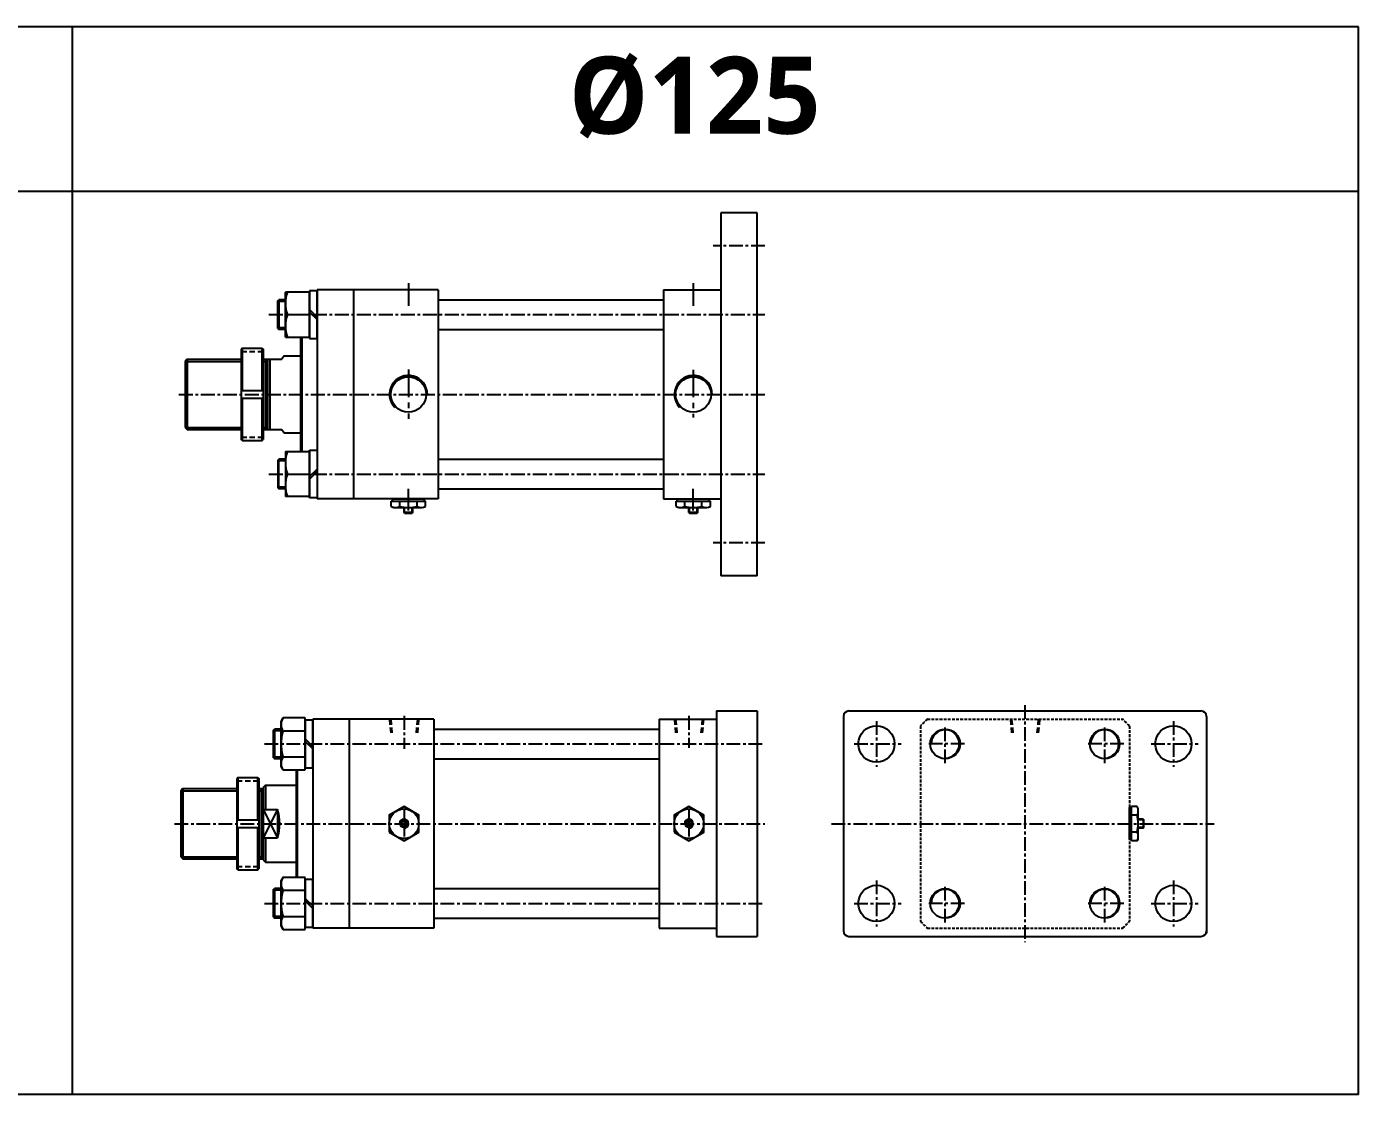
# Model space of a CAD drawing. Extents: x -819 to 4820, y 0 to 1986.
# Drawn here: x 3609 to 4820, y 1015 to 1986 of the extents above; entities that cross this region are included whole.
import ezdxf

# ---------------------------------------------------------------- set-up
doc = ezdxf.new("R2010")
doc.units = 0
doc.header["$LTSCALE"] = 10
doc.header["$MEASUREMENT"] = 0
for name, pattern in [('CENTER', [2, 1.25, -0.25, 0.25, -0.25]), ('CENTERX2', [4, 2.5, -0.5, 0.5, -0.5]), ('HIDDEN', [0.375, 0.25, -0.125]), ('HIDDENX2', [0.75, 0.5, -0.25])]:
    doc.linetypes.add(name, pattern=pattern)
doc.layers.get('0').update_dxf_attribs({"linetype": 'CONTINUOUS'})
for name, color, linetype in [('CEN', 1, 'CENTERX2'), ('CENTER', 1, 'CENTER'), ('DIM', 2, 'CONTINUOUS'), ('HID', 2, 'HIDDENX2'), ('HIDDEN', 2, 'HIDDEN'), ('ML', 7, 'CONTINUOUS')]:
    doc.layers.add(name, color=color, linetype=linetype)
doc.styles.add('문자', font='romans.shx')

msp = doc.modelspace()

# ---------------------------------------------------------------- linework, layer by layer
for p, q in [((4820, 1986.4), (0, 1986.4)), ((3651, 1015.4), (3651, 1986.4)), ((4820, 1015.4), (4820, 1986.4)), ((4820, 1836.4), (0, 1836.4)), ((4820, 1015.4), (0, 1015.4))]:
    msp.add_line(p, q)
at = {"color": 7, "linetype": 'Continuous'}
for p, q in [((3940.8, 1550), (3940.8, 1555)), ((3940.8, 1555), (3947.2, 1555)), ((3941.8, 1555), (3941.8, 1557)), ((3941.8, 1557), (3971, 1557)), ((3947.2, 1555), (3972, 1555)), ((3948.6, 1550), (3948.6, 1555)), ((3964.2, 1550), (3964.2, 1555)), ((3971, 1555), (3971, 1557)), ((3972, 1550), (3972, 1555)), ((4199.8, 1550), (4199.8, 1555)), ((4199.8, 1555), (4206.2, 1555)), ((4200.8, 1555), (4200.8, 1557)), ((4200.8, 1557), (4230, 1557)), ((4206.2, 1555), (4231, 1555)), ((4207.6, 1550), (4207.6, 1555)), ((4223.2, 1550), (4223.2, 1555)), ((4230, 1555), (4230, 1557)), ((4231, 1550), (4231, 1555)), ((3944, 1549), (3968.8, 1549)), ((3952.4, 1549.3), (3952.4, 1549.3)), ((3952.4, 1544.5), (3952.4, 1549)), ((3952.4, 1544.5), (3952.9, 1544)), ((3960.4, 1544.5), (3952.4, 1544.5)), ((3952.9, 1544), (3959.9, 1544)), ((3960.4, 1544.5), (3959.9, 1544)), ((3960.4, 1544.5), (3960.4, 1549)), ((4203, 1549), (4227.8, 1549)), ((4211.4, 1549.3), (4211.4, 1549.3)), ((4211.4, 1544.5), (4211.4, 1549)), ((4211.4, 1544.5), (4211.9, 1544)), ((4219.4, 1544.5), (4211.4, 1544.5)), ((4211.9, 1544), (4218.9, 1544)), ((4219.4, 1544.5), (4218.9, 1544)), ((4219.4, 1544.5), (4219.4, 1549)), ((4611.9, 1247.1), (4611.9, 1276.2)), ((4613.9, 1276.2), (4611.9, 1276.2)), ((4618.9, 1277.2), (4613.9, 1277.2)), ((4613.9, 1252.4), (4613.9, 1277.2)), ((4619.9, 1249.2), (4619.9, 1274.1)), ((4618.9, 1269.4), (4613.9, 1269.4)), ((4624.4, 1265.6), (4619.9, 1265.6)), ((4624.4, 1265.6), (4624.9, 1265.1)), ((4624.4, 1265.6), (4624.4, 1257.6)), ((4624.9, 1258.1), (4624.9, 1265.1)), ((4613.9, 1247.1), (4611.9, 1247.1)), ((4618.9, 1253.9), (4613.9, 1253.9)), ((4613.9, 1246.1), (4613.9, 1252.4)), ((4619.6, 1257.6), (4619.6, 1257.6)), ((4624.4, 1257.6), (4619.9, 1257.6)), ((4624.4, 1257.6), (4624.9, 1258.1)), ((4618.9, 1246.1), (4613.9, 1246.1))]:
    msp.add_line(p, q, dxfattribs=at)
for points in [[(3938.9, 1253.8), (3952.4, 1246), (3965.9, 1253.8), (3965.9, 1269.4), (3952.4, 1277.2), (3938.9, 1269.4)], [(4197.9, 1253.8), (4211.4, 1246), (4224.9, 1253.8), (4224.9, 1269.4), (4211.4, 1277.2), (4197.9, 1269.4)], [(3951, 1264.1), (3949.5, 1261.6), (3951, 1259.1), (3953.9, 1259.1), (3955.3, 1261.6), (3953.9, 1264.1)], [(4210, 1264.1), (4208.5, 1261.6), (4210, 1259.1), (4212.9, 1259.1), (4214.3, 1261.6), (4212.9, 1264.1)]]:
    msp.add_lwpolyline(points, close=True, dxfattribs=at)
for centre, radius in [((3952.4, 1261.6), 13.5), ((4211.4, 1261.6), 13.5), ((3952.4, 1261.6), 3.5), ((4211.4, 1261.6), 3.5)]:
    msp.add_circle(centre, radius, dxfattribs=at)
for centre, radius, start, end in [((3944, 1554.7), 5.62, 235.6158, 270), ((3944.7, 1557.3), 8.22, 241.7006, 298.2994), ((3956.4, 1580.4), 31.3, 255.6172, 270.0141), ((3956.4, 1580.4), 31.3, 269.9859, 284.3828), ((3968.1, 1557.3), 8.22, 241.7006, 298.2994), ((4203, 1554.7), 5.62, 235.6158, 270), ((4203.7, 1557.3), 8.22, 241.7006, 298.2994), ((4215.4, 1580.4), 31.3, 255.6172, 270.0141), ((4215.4, 1580.4), 31.3, 269.9859, 284.3828), ((4227.1, 1557.3), 8.22, 241.7006, 298.2994), ((4611.7, 1273.3), 8.22, 331.7006, 28.2994), ((4588.5, 1261.7), 31.3, 359.9859, 14.3828), ((4588.5, 1261.6), 31.3, 345.6172, 0.0141), ((4611.7, 1250), 8.22, 331.7006, 28.2994), ((4614.3, 1249.2), 5.62, 325.6158, 0)]:
    msp.add_arc(centre, radius, start, end, dxfattribs=at)
at = {"layer": 'CEN'}
for p, q in [((3956.4, 1753), (3956.4, 1732.6)), ((4215.4, 1753), (4215.4, 1732.6)), ((3956.4, 1674.6), (3956.4, 1629.7)), ((4215.4, 1674.4), (4215.4, 1631)), ((3956.4, 1546.3), (3956.4, 1566)), ((4215.4, 1546.3), (4215.4, 1566)), ((3952.4, 1274.9), (3952.4, 1248.3)), ((4211.4, 1274.9), (4211.4, 1248.3))]:
    msp.add_line(p, q, dxfattribs=at)
at = {"layer": 'CENTER'}
for p, q in [((4280.4, 1787), (4233.4, 1787)), ((3829.6, 1724.5), (4280.4, 1724.5)), ((3747.8, 1652), (4280.4, 1652)), ((3829.6, 1579.5), (4280.4, 1579.5)), ((4280.4, 1517), (4233.4, 1517)), ((4516.9, 1369.4), (4516.9, 1153.8)), ((3952.4, 1359.6), (3952.4, 1329.6)), ((4211.4, 1359.6), (4211.4, 1330.6)), ((4381.9, 1354.9), (4381.9, 1313.2)), ((4651.9, 1354.9), (4651.9, 1313.2)), ((3825.6, 1334.1), (4280.4, 1334.1)), ((4361.6, 1334.1), (4404.5, 1334.1)), ((4631.6, 1334.1), (4674.5, 1334.1)), ((3743.8, 1261.6), (4280.4, 1261.6)), ((4340.9, 1261.6), (4688.9, 1261.6)), ((4381.9, 1209.9), (4381.9, 1168.2)), ((4651.9, 1209.9), (4651.9, 1168.2)), ((3825.6, 1189.1), (4280.4, 1189.1)), ((4361.6, 1189.1), (4404.5, 1189.1)), ((4631.6, 1189.1), (4674.5, 1189.1))]:
    msp.add_line(p, q, dxfattribs=at)
at = {"layer": 'DIM'}
for p, q in [((3826.4, 1682), (3828.4, 1683.2)), ((3753.4, 1682), (3804.4, 1682)), ((3824.4, 1682), (3826.4, 1682)), ((3753.4, 1622), (3804.4, 1622)), ((3824.4, 1622), (3826.4, 1622)), ((3826.4, 1622), (3828.4, 1620.9)), ((3749.4, 1291.6), (3800.4, 1291.6)), ((3820.4, 1291.6), (3822.4, 1291.6)), ((3822.4, 1291.6), (3824.4, 1292.8)), ((3837.4, 1274.6), (3824.4, 1248.7)), ((3824.4, 1274.6), (3837.4, 1248.7)), ((3749.4, 1231.6), (3800.4, 1231.6)), ((3820.4, 1231.6), (3822.4, 1231.6)), ((3822.4, 1231.6), (3824.4, 1230.5))]:
    msp.add_line(p, q, dxfattribs=at)
for centre in [(3956.4, 1652), (4215.4, 1652)]:
    msp.add_arc(centre, 17.2, 0, 223.5957, dxfattribs=at)
at = {"layer": 'HID'}
for p, q in [((3804.4, 1691), (3824.4, 1691)), ((3804.4, 1613), (3824.4, 1613)), ((3939.2, 1356.6), (3940.4, 1342.6)), ((3940.3, 1356.6), (3941.6, 1342.6)), ((3964.5, 1356.6), (3963.2, 1342.6)), ((3965.6, 1356.6), (3964.4, 1342.6)), ((4198.2, 1356.6), (4199.4, 1342.6)), ((4199.3, 1356.6), (4200.6, 1342.6)), ((4223.5, 1356.6), (4222.2, 1342.6)), ((4224.6, 1356.6), (4223.4, 1342.6)), ((4503.7, 1356.6), (4504.9, 1342.6)), ((4504.8, 1356.6), (4506.1, 1342.6)), ((4528.9, 1356.6), (4527.7, 1342.6)), ((4530.1, 1356.6), (4528.9, 1342.6)), ((3800.4, 1300.6), (3820.4, 1300.6)), ((3800.4, 1222.6), (3820.4, 1222.6))]:
    msp.add_line(p, q, dxfattribs=at)
at = {"layer": 'HIDDEN'}
for p, q in [((4428.1, 1356.6), (4605.6, 1356.6)), ((4421.9, 1350.4), (4421.9, 1172.9)), ((4611.9, 1350.4), (4611.9, 1172.9)), ((4428.1, 1166.6), (4605.6, 1166.6))]:
    msp.add_line(p, q, dxfattribs=at)
for start, end in [(133.0491, 136.9509), (43.0491, 46.9509), (223.0491, 226.9509), (313.0491, 316.9509)]:
    msp.add_arc((4516.9, 1261.6), 130, start, end, dxfattribs=at)
at = {"layer": 'ML'}
for p, q in [((4240.4, 1817), (4240.4, 1487)), ((4273.4, 1817), (4240.4, 1817)), ((4273.4, 1487), (4273.4, 1817)), ((3844.6, 1704), (3844.6, 1745)), ((3866.6, 1745), (3844.6, 1745)), ((3866.6, 1746.2), (3866.6, 1702.9)), ((3873.4, 1746.2), (3866.6, 1746.2)), ((3866.6, 1704), (3866.6, 1745)), ((3873.4, 1747), (3873.4, 1557)), ((3983.4, 1747), (3873.4, 1747)), ((3873.4, 1702.9), (3873.4, 1746.2)), ((3906.4, 1747), (3906.4, 1557)), ((3983.4, 1747), (3983.4, 1557)), ((4188.4, 1747), (4240.4, 1747)), ((4188.4, 1747), (4188.4, 1557)), ((3837.6, 1737), (3838.6, 1738)), ((3837.6, 1712), (3837.6, 1737)), ((3844.6, 1738), (3838.6, 1738)), ((3838.6, 1738), (3838.6, 1711)), ((3873.4, 1737.8), (3873.4, 1711.2)), ((3983.4, 1738), (4188.4, 1738)), ((3846.4, 1724.5), (3866.6, 1724.5)), ((3866.6, 1729.1), (3873.4, 1722.3)), ((3866.6, 1726.8), (3873.4, 1720)), ((3837.6, 1712), (3838.6, 1711)), ((3844.6, 1711), (3838.6, 1711)), ((3983.4, 1711), (4188.4, 1711)), ((3844.6, 1704), (3866.6, 1704)), ((3858.4, 1704), (3858.4, 1600)), ((3859.4, 1704), (3859.4, 1600)), ((3866.6, 1702.9), (3873.4, 1702.9)), ((3755.4, 1684), (3753.4, 1682)), ((3755.4, 1684), (3804.4, 1684)), ((3755.4, 1684), (3755.4, 1620)), ((3805.4, 1694), (3804.4, 1693)), ((3804.4, 1693), (3804.4, 1611)), ((3805.4, 1694), (3823.4, 1694)), ((3805.4, 1694), (3805.4, 1655.5)), ((3823.4, 1694), (3824.4, 1693)), ((3823.4, 1655.5), (3823.4, 1694)), ((3824.4, 1693), (3824.4, 1611)), ((3824.4, 1685), (3824.4, 1619)), ((3824.4, 1684), (3841.4, 1684)), ((3826.4, 1684), (3826.4, 1620)), ((3828.4, 1684), (3828.4, 1620)), ((3830.4, 1684), (3830.4, 1652)), ((3843.4, 1687), (3841.4, 1684)), ((3843.4, 1687), (3858.4, 1687)), ((3753.4, 1682), (3753.4, 1622)), ((3804.4, 1655.5), (3824.4, 1655.5)), ((3804.4, 1648.5), (3824.4, 1648.5)), ((3805.4, 1648.5), (3805.4, 1610)), ((3823.4, 1610), (3823.4, 1648.5)), ((3830.4, 1652), (3830.4, 1620)), ((3753.4, 1622), (3755.4, 1620)), ((3755.4, 1620), (3804.4, 1620)), ((3805.4, 1610), (3804.4, 1611)), ((3823.4, 1610), (3824.4, 1611)), ((3824.4, 1620), (3841.4, 1620)), ((3841.4, 1620), (3843.4, 1617)), ((3843.4, 1617), (3858.4, 1617)), ((3805.4, 1610), (3823.4, 1610)), ((3844.6, 1600), (3844.6, 1559)), ((3844.6, 1600), (3866.6, 1600)), ((3866.6, 1557.9), (3866.6, 1601.2)), ((3866.6, 1601.2), (3873.4, 1601.2)), ((3866.6, 1600), (3866.6, 1559)), ((3873.4, 1601.2), (3873.4, 1557.9)), ((3837.6, 1592), (3838.6, 1593)), ((3837.6, 1592), (3837.6, 1567)), ((3844.6, 1593), (3838.6, 1593)), ((3838.6, 1566), (3838.6, 1593)), ((3873.4, 1592.8), (3873.4, 1566.2)), ((3983.4, 1593), (4188.4, 1593)), ((3846.4, 1579.5), (3866.6, 1579.5)), ((3866.6, 1577.3), (3873.4, 1584.1)), ((3866.6, 1575), (3873.4, 1581.8)), ((3837.6, 1567), (3838.6, 1566)), ((3844.6, 1566), (3838.6, 1566)), ((3983.4, 1566), (4188.4, 1566)), ((3866.6, 1559), (3844.6, 1559)), ((3873.4, 1557.9), (3866.6, 1557.9)), ((3983.4, 1557), (3873.4, 1557)), ((4188.4, 1557), (4240.4, 1557)), ((4273.4, 1487), (4240.4, 1487)), ((3840.6, 1354.6), (3842.4, 1357.8)), ((3862.6, 1357.8), (3842.4, 1357.8)), ((3862.6, 1310.5), (3862.6, 1357.8)), ((3869.4, 1356.6), (3869.4, 1166.6)), ((3979.4, 1356.6), (3869.4, 1356.6)), ((3902.4, 1356.6), (3902.4, 1166.6)), ((3979.4, 1356.6), (3979.4, 1166.6)), ((4184.4, 1356.6), (4236.4, 1356.6)), ((4184.4, 1356.6), (4184.4, 1166.6)), ((4236.4, 1364.1), (4273.4, 1364.1)), ((4236.4, 1364.1), (4236.4, 1159.1)), ((4273.4, 1364.1), (4273.4, 1159.1)), ((4351.9, 1359.1), (4351.9, 1164.1)), ((4356.9, 1364.1), (4676.9, 1364.1)), ((4681.9, 1359.1), (4681.9, 1162.1)), ((3833.6, 1346.6), (3834.6, 1347.6)), ((3833.6, 1321.6), (3833.6, 1346.6)), ((3840.6, 1347.6), (3834.6, 1347.6)), ((3834.6, 1347.6), (3834.6, 1320.6)), ((3840.6, 1313.6), (3840.6, 1354.6)), ((3842.4, 1346), (3862.6, 1346)), ((3862.6, 1355.8), (3862.6, 1312.5)), ((3869.4, 1355.8), (3862.6, 1355.8)), ((3869.4, 1312.5), (3869.4, 1355.8)), ((3979.4, 1347.6), (4184.4, 1347.6)), ((3862.6, 1338.7), (3869.4, 1331.9)), ((3862.6, 1336.4), (3869.4, 1329.6)), ((3833.6, 1321.6), (3834.6, 1320.6)), ((3840.6, 1320.6), (3834.6, 1320.6)), ((3842.4, 1322.3), (3862.6, 1322.3)), ((3979.4, 1320.6), (4184.4, 1320.6)), ((3842.4, 1310.5), (3840.6, 1313.6)), ((3842.4, 1310.5), (3862.6, 1310.5)), ((3854.4, 1310.5), (3854.4, 1212.8)), ((3855.4, 1310.5), (3855.4, 1212.8)), ((3862.6, 1312.5), (3869.4, 1312.5)), ((3801.4, 1303.6), (3800.4, 1302.6)), ((3800.4, 1302.6), (3800.4, 1220.6)), ((3801.4, 1303.6), (3819.4, 1303.6)), ((3801.4, 1303.6), (3801.4, 1265.1)), ((3819.4, 1303.6), (3820.4, 1302.6)), ((3819.4, 1265.1), (3819.4, 1303.6)), ((3820.4, 1302.6), (3820.4, 1220.6)), ((3826.4, 1296.6), (3824.4, 1294.6)), ((3826.4, 1296.6), (3854.4, 1296.6)), ((3826.4, 1296.6), (3826.4, 1274.6)), ((3751.4, 1293.6), (3749.4, 1291.6)), ((3749.4, 1291.6), (3749.4, 1231.6)), ((3751.4, 1293.6), (3800.4, 1293.6)), ((3751.4, 1293.6), (3751.4, 1229.6)), ((3820.4, 1294.6), (3820.4, 1228.6)), ((3820.4, 1293.6), (3824.4, 1293.6)), ((3822.4, 1293.6), (3822.4, 1229.6)), ((3824.4, 1294.6), (3824.4, 1228.6)), ((3824.4, 1274.6), (3837.4, 1274.6)), ((3837.4, 1274.6), (3837.4, 1248.7)), ((3800.4, 1265.1), (3820.4, 1265.1)), ((3800.4, 1258.1), (3820.4, 1258.1)), ((3801.4, 1258.1), (3801.4, 1219.6)), ((3819.4, 1219.6), (3819.4, 1258.1)), ((3824.4, 1248.7), (3837.4, 1248.7)), ((3826.4, 1248.7), (3826.4, 1226.6)), ((3749.4, 1231.6), (3751.4, 1229.6)), ((3751.4, 1229.6), (3800.4, 1229.6)), ((3820.4, 1229.6), (3824.4, 1229.6)), ((3824.4, 1228.6), (3826.4, 1226.6)), ((3826.4, 1226.6), (3854.4, 1226.6)), ((3801.4, 1219.6), (3800.4, 1220.6)), ((3801.4, 1219.6), (3819.4, 1219.6)), ((3819.4, 1219.6), (3820.4, 1220.6)), ((3840.6, 1209.6), (3842.4, 1212.8)), ((3862.6, 1212.8), (3842.4, 1212.8)), ((3862.6, 1165.5), (3862.6, 1212.8)), ((3862.6, 1210.8), (3862.6, 1167.5)), ((3869.4, 1210.8), (3862.6, 1210.8)), ((3869.4, 1167.5), (3869.4, 1210.8)), ((3833.6, 1201.6), (3834.6, 1202.6)), ((3833.6, 1176.6), (3833.6, 1201.6)), ((3840.6, 1202.6), (3834.6, 1202.6)), ((3834.6, 1202.6), (3834.6, 1175.6)), ((3840.6, 1168.6), (3840.6, 1209.6)), ((3842.4, 1201), (3862.6, 1201)), ((3979.4, 1202.6), (4184.4, 1202.6)), ((3862.6, 1193.7), (3869.4, 1186.9)), ((3862.6, 1191.4), (3869.4, 1184.6)), ((3833.6, 1176.6), (3834.6, 1175.6)), ((3840.6, 1175.6), (3834.6, 1175.6)), ((3842.4, 1177.3), (3862.6, 1177.3)), ((3979.4, 1175.6), (4184.4, 1175.6)), ((3842.4, 1165.5), (3840.6, 1168.6)), ((3842.4, 1165.5), (3862.6, 1165.5)), ((3862.6, 1167.5), (3869.4, 1167.5)), ((3979.4, 1166.6), (3869.4, 1166.6)), ((4184.4, 1166.6), (4236.4, 1166.6)), ((4236.4, 1159.1), (4273.4, 1159.1)), ((4356.9, 1159.1), (4676.9, 1159.1))]:
    msp.add_line(p, q, dxfattribs=at)
at = {"layer": 'ML', "color": 2}
for p, q in [((3844.6, 1736.5), (3837.6, 1736.5)), ((3844.6, 1712.5), (3837.6, 1712.5)), ((3844.6, 1591.5), (3837.6, 1591.5)), ((3844.6, 1567.5), (3837.6, 1567.5)), ((3952.9, 1549.2), (3952.9, 1549.2)), ((3952.9, 1544), (3952.9, 1549)), ((3959.9, 1544), (3959.9, 1549)), ((4211.9, 1549.2), (4211.9, 1549.2)), ((4211.9, 1544), (4211.9, 1549)), ((4218.9, 1544), (4218.9, 1549)), ((3840.6, 1346.1), (3833.6, 1346.1)), ((3840.6, 1322.1), (3833.6, 1322.1)), ((4624.9, 1265.1), (4619.9, 1265.1)), ((4619.7, 1258.1), (4619.7, 1258.1)), ((4624.9, 1258.1), (4619.9, 1258.1)), ((3840.6, 1201.1), (3833.6, 1201.1)), ((3840.6, 1177.1), (3833.6, 1177.1))]:
    msp.add_line(p, q, dxfattribs=at)
at = {"layer": 'ML', "color": 1, "linetype": 'CENTER'}
for p, q in [((4444.4, 1316.6), (4444.4, 1351.6)), ((4589.4, 1316.6), (4589.4, 1351.6)), ((4461.9, 1334.1), (4426.9, 1334.1)), ((4606.9, 1334.1), (4571.9, 1334.1)), ((4444.4, 1171.6), (4444.4, 1206.6)), ((4589.4, 1171.6), (4589.4, 1206.6)), ((4461.9, 1189.1), (4426.9, 1189.1)), ((4606.9, 1189.1), (4571.9, 1189.1))]:
    msp.add_line(p, q, dxfattribs=at)
at = {"layer": 'ML'}
for centre, radius in [((3956.4, 1652), 16.1), ((4215.4, 1652), 16.1), ((4381.9, 1334.1), 16.5), ((4444.4, 1334.1), 13.5), ((4589.4, 1334.1), 13.5), ((4651.9, 1334.1), 16.5), ((4381.9, 1189.1), 16.5), ((4444.4, 1189.1), 13.5), ((4589.4, 1189.1), 13.5), ((4651.9, 1189.1), 16.5)]:
    msp.add_circle(centre, radius, dxfattribs=at)
for centre, radius, start, end in [((3874.2, 1734.8), 29.6, 159.7297, 200.2703), ((3874.2, 1714.3), 29.6, 159.7297, 200.2703), ((3874.2, 1589.8), 29.6, 159.7297, 200.2703), ((3874.2, 1569.3), 29.6, 159.7297, 200.2703), ((3851.1, 1351.9), 10.5, 145.591, 214.409), ((4356.9, 1359.1), 5, 90, 180), ((4676.9, 1359.1), 5, 0, 90), ((3881.6, 1333.9), 41, 162.8014, 179.5998), ((3881.6, 1334.4), 41, 180.4002, 197.1986), ((3851.1, 1316.4), 10.5, 145.591, 214.409), ((3796.2, 1261.6), 43.2, 342.4949, 17.5051), ((3851.1, 1206.9), 10.5, 145.591, 214.409), ((3881.6, 1188.9), 41, 162.8014, 179.5998), ((3881.6, 1189.4), 41, 180.4002, 197.1986), ((3851.1, 1171.4), 10.5, 145.591, 214.409), ((4356.9, 1164.1), 5, 180, 270), ((4676.9, 1164.1), 5, 270, 0)]:
    msp.add_arc(centre, radius, start, end, dxfattribs=at)
at = {"layer": 'ML', "color": 2}
for centre, radius in [((4444.4, 1334.1), 12.8), ((4589.4, 1334.1), 12.8), ((3952.4, 1261.6), 4), ((4211.4, 1261.6), 4), ((4444.4, 1189.1), 12.8), ((4589.4, 1189.1), 12.8)]:
    msp.add_arc(centre, radius, 270, 180, dxfattribs=at)

# ---------------------------------------------------------------- texts
at = {"insert": (4102.1, 1959), "char_height": 70, "attachment_point": 1, "style": '문자'}
msp.add_mtext_dynamic_manual_height_columns('{\\fMalgun Gothic|b1|i0|c129|p50;%%C125}', width=124.533, gutter_width=16, heights=[-75.6], dxfattribs=at)

doc.saveas('drawing.dxf')
